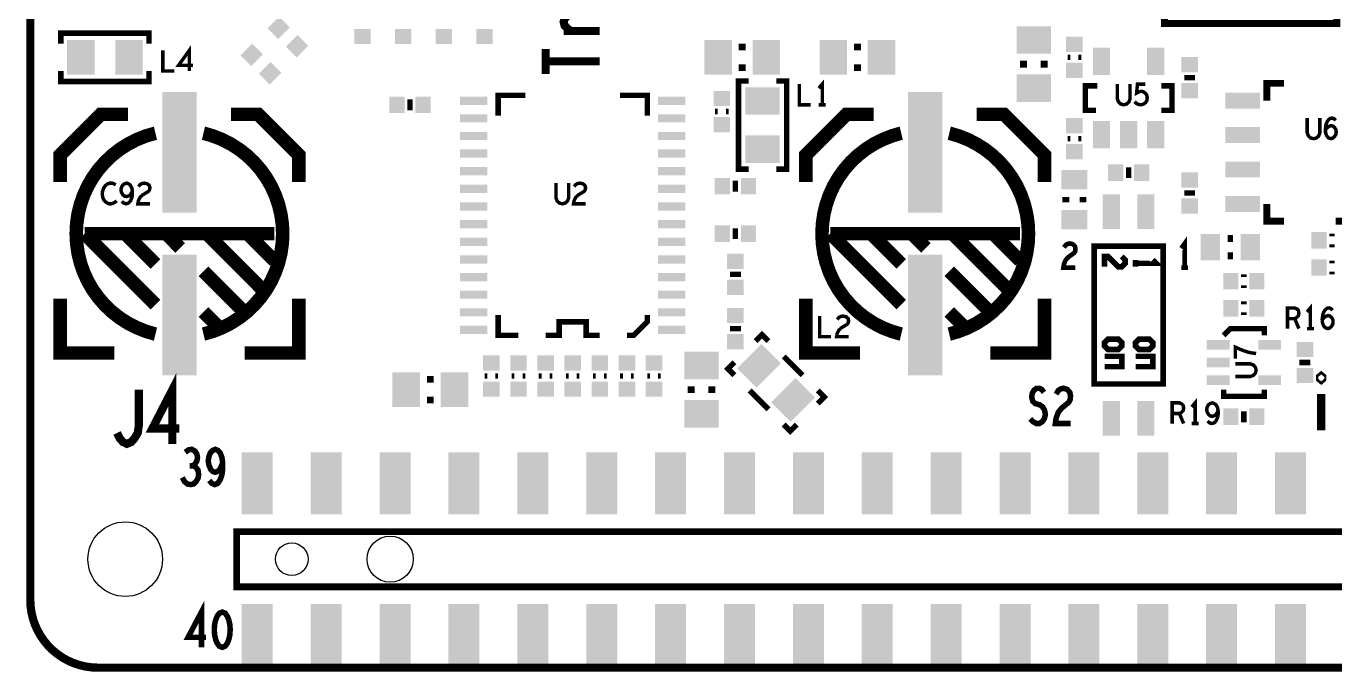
# Model space of a CAD drawing. Extents: x -0.2 to 77.2, y -0.2 to 57.8.
# Drawn here: x -0.15 to 48.1, y -0.15 to 23.65 of the extents above; entities that cross this region are included whole.
import ezdxf

# ---------------------------------------------------------------- set-up
doc = ezdxf.new("R2010")
doc.units = 0
doc.layers.get('0').update_dxf_attribs({"linetype": 'CONTINUOUS'})
for name, color, linetype in [('BOARD_ART', 7, 'CONTINUOUS'), ('PASTETOP_ART', 4, 'CONTINUOUS'), ('SILK_TOP_ART', 10, 'CONTINUOUS'), ('TRANSPORTPIDIGIII-1-4_DRL', 11, 'CONTINUOUS')]:
    doc.layers.add(name, color=color, linetype=linetype)

# ---------------------------------------------------------------- blocks, each defined once
blk = doc.blocks.new('RECTANGLE_76')
blk.add_solid([(0.635, 2.2225), (0.635, -2.2225), (-0.635, 2.2225), (-0.635, -2.2225)])
blk = doc.blocks.new('RECTANGLE_6')
blk.add_solid([(0.508, 0.635), (0.508, -0.635), (-0.508, 0.635), (-0.508, -0.635)])
blk = doc.blocks.new('RECTANGLE_69')
blk.add_solid([(0.508, 0.1524), (0.508, -0.1524), (-0.508, 0.1524), (-0.508, -0.1524)])
blk = doc.blocks.new('CUSTOM_29')
for points in [[(-0.413092, -0.01796), (-0.377172, 0.01796), (0.377172, -0.01796), (0.413092, 0.01796)], [(-0.377172, 0.01796), (0.01796, 0.413092), (0.413092, 0.01796), (0.01796, 0.413092)], [(-0.01796, -0.413092), (-0.413092, -0.01796), (-0.01796, -0.413092), (0.377172, -0.01796)]]:
    blk.add_solid(points)
blk = doc.blocks.new('RECTANGLE_13')
blk.add_solid([(0.3048, 0.2794), (0.3048, -0.2794), (-0.3048, 0.2794), (-0.3048, -0.2794)])
blk = doc.blocks.new('RECTANGLE_5')
blk.add_solid([(0.635, 0.508), (0.635, -0.508), (-0.635, 0.508), (-0.635, -0.508)])
blk = doc.blocks.new('RECTANGLE_78')
blk.add_solid([(0.4826, 0.3556), (0.4826, -0.3556), (-0.4826, 0.3556), (-0.4826, -0.3556)])
blk = doc.blocks.new('CUSTOM_66')
for points in [[(-0.628616, 0.089804), (0.089804, 0.808224), (0.808224, 0.089804), (0.089804, 0.808224)], [(-0.808224, -0.089804), (-0.628616, 0.089804), (0.628616, -0.089804), (0.808224, 0.089804)], [(-0.089804, -0.808224), (-0.808224, -0.089804), (-0.089804, -0.808224), (0.628616, -0.089804)]]:
    blk.add_solid(points)
blk = doc.blocks.new('RECTANGLE_80')
blk.add_solid([(0.4191, 0.1778), (0.4191, -0.1778), (-0.4191, 0.1778), (-0.4191, -0.1778)])
blk = doc.blocks.new('RECTANGLE_8')
blk.add_solid([(0.5715, 1.143), (0.5715, -1.143), (-0.5715, 1.143), (-0.5715, -1.143)])
blk = doc.blocks.new('RECTANGLE_12')
blk.add_solid([(0.2794, 0.3048), (0.2794, -0.3048), (-0.2794, 0.3048), (-0.2794, -0.3048)])
blk = doc.blocks.new('RECTANGLE_68')
blk.add_solid([(0.3175, 0.635), (0.3175, -0.635), (-0.3175, 0.635), (-0.3175, -0.635)])
blk = doc.blocks.new('RECTANGLE_72')
blk.add_solid([(0.635, 0.2921), (0.635, -0.2921), (-0.635, 0.2921), (-0.635, -0.2921)])
blk = doc.blocks.new('RECTANGLE_79')
blk.add_solid([(0.3556, 0.4826), (0.3556, -0.4826), (-0.3556, 0.4826), (-0.3556, -0.4826)])
blk = doc.blocks.new('RECTANGLE_21')
blk.add_solid([(0.3175, 0.508), (0.3175, -0.508), (-0.3175, 0.508), (-0.3175, -0.508)])
blk = doc.blocks.new('ROUND_9')
blk.add_circle((0, 0), 0.6)
blk = doc.blocks.new('ROUND_10')
blk.add_circle((0, 0), 0.85)
blk = doc.blocks.new('ROUND_11')
blk.add_circle((0, 0), 1.375)

msp = doc.modelspace()

# ---------------------------------------------------------------- linework, layer by layer
at = {"layer": 'BOARD_ART', "const_width": 0.3048}
for points in [[(0, 46.25), (0, 43.75), (0, 13.25), (0, 10.75)], [(0, 10.75), (0, 7.75), (0, 2.5)], [(2.5, 0), (72.5, 0)]]:
    msp.add_lwpolyline(points, dxfattribs=at)
msp.add_lwpolyline([(0, 2.5, 0.4142136), (2.5, 0)], format="xyb", dxfattribs=at)
at = {"layer": 'SILK_TOP_ART'}
for points, const_width in [([(41.825, 39.62), (41.825, 23.745), (48.175, 23.745), (48.175, 40.255), (45.635, 40.255), (45.635, 38.985), (44.365, 38.985), (44.365, 40.255), (42.46, 40.255), (41.825, 39.62)], 0.254), ([(19.9333, 23.47), (19.8, 23.57), (19.7, 23.67), (19.6667, 23.81), (19.7, 23.91), (19.8, 24.03)], 0.3), ([(1.1244, 23.008), (1.1244, 23.389), (4.3756, 23.389), (4.3756, 23.008)], 0.2032), ([(9.3248, 23.0748), (9.3232, 23.0732)], 0.2032), ([(9.6768, 23.4268), (9.6752, 23.4252)], 0.2032), ([(21, 23.47), (19.6667, 23.47)], 0.3), ([(4.8878, 22.754), (4.8878, 21.992), (5.3112, 21.992)], 0.127), ([(5.8615, 21.992), (5.8615, 22.754), (5.4699, 22.2079), (5.9991, 22.2079)], 0.127), ([(19, 21.89), (19, 22.81)], 0.3), ([(26.25, 22.754), (26.25, 23.008)], 0.254), ([(30.5, 22.754), (30.5, 23.008)], 0.254), ([(8.6768, 22.4268), (8.6752, 22.4252)], 0.2032), ([(19, 22.35), (21, 22.35)], 0.3), ([(26.25, 21.992), (26.25, 22.246)], 0.254), ([(30.5, 21.992), (30.5, 22.246)], 0.254), ([(36.492, 22.25), (36.746, 22.25)], 0.254), ([(37.254, 22.25), (37.508, 22.25)], 0.254), ([(38.25, 22.5), (38.35, 22.5)], 0.2032), ([(38.65, 22.5), (38.75, 22.5)], 0.2032), ([(4.3756, 21.992), (4.3756, 21.611), (1.1244, 21.611), (1.1244, 21.992)], 0.2032), ([(8.3248, 22.0748), (8.3232, 22.0732)], 0.2032), ([(26.492, 18.3744), (26.111, 18.3744), (26.111, 21.6256), (26.492, 21.6256)], 0.2032), ([(27.508, 21.6256), (27.889, 21.6256), (27.889, 18.3744), (27.508, 18.3744)], 0.2032), ([(42.95, 21.75), (42.55, 21.75)], 0.2032), ([(28.3558, 21.512), (28.3558, 20.75), (28.7792, 20.75)], 0.127), ([(29.2025, 20.75), (29.2025, 21.512), (29.0755, 21.3596)], 0.127), ([(39.3, 20.55), (38.9, 20.55), (38.9, 21.45), (39.35, 21.45)], 0.2), ([(40.0847, 21.512), (40.0847, 20.9659), (40.127, 20.8516), (40.2117, 20.7754), (40.3175, 20.75), (40.4233, 20.7754), (40.508, 20.8516), (40.5503, 20.9659), (40.5503, 21.512)], 0.127), ([(40.7197, 20.8643), (40.7832, 20.8008), (40.8572, 20.7627), (40.9525, 20.75), (41.0478, 20.7754), (41.1218, 20.8262), (41.1748, 20.9151), (41.1853, 21.0167), (41.1642, 21.1183), (41.1112, 21.1818), (41.0372, 21.2326), (40.9631, 21.2453), (40.889, 21.2326), (40.7938, 21.1818), (40.8255, 21.512), (41.1112, 21.512)], 0.127), ([(41.7, 20.55), (42.1, 20.55), (42.1, 21.45), (41.7, 21.45)], 0.2), ([(45.595, 20.905), (45.595, 21.54), (46.23, 21.54)], 0.254), ([(14, 20.55), (14, 20.95)], 0.2032), ([(17.25, 20.35), (17.25, 21.1), (18.25, 21.1)], 0.2032), ([(22.75, 20.35), (22.75, 21.1), (21.75, 21.1)], 0.2032), ([(29.0755, 20.75), (29.3295, 20.75)], 0.127), ([(1.1, 17.9), (1.1, 18.9), (2.6, 20.4), (3.6, 20.4)], 0.5), ([(9.9, 17.9), (9.9, 18.9), (8.4, 20.4), (7.4, 20.4)], 0.5), ([(25.25, 20.5), (25.35, 20.5)], 0.2032), ([(25.65, 20.5), (25.75, 20.5)], 0.2032), ([(28.6, 17.9), (28.6, 18.9), (30.1, 20.4), (31.1, 20.4)], 0.5), ([(37.4, 17.9), (37.4, 18.9), (35.9, 20.4), (34.9, 20.4)], 0.5), ([(47.0847, 20.262), (47.0847, 19.7159), (47.127, 19.6016), (47.2117, 19.5254), (47.3175, 19.5), (47.4233, 19.5254), (47.508, 19.6016), (47.5503, 19.7159), (47.5503, 20.262)], 0.127), ([(47.7514, 19.8175), (47.8255, 19.9064), (47.889, 19.9572), (47.9737, 19.9826), (48.0478, 19.9572), (48.1007, 19.9064), (48.143, 19.8302), (48.1536, 19.7413), (48.143, 19.6651), (48.1007, 19.5889), (48.0372, 19.5254), (47.9631, 19.5), (47.8784, 19.5254), (47.8043, 19.6016), (47.762, 19.7159), (47.7514, 19.8429), (47.7726, 20.008), (47.8043, 20.0969), (47.8572, 20.1858), (47.9313, 20.2493), (48.0054, 20.262), (48.0795, 20.2366), (48.1324, 20.1731)], 0.127), ([(38.35, 19.5), (38.25, 19.5)], 0.2032), ([(38.75, 19.5), (38.65, 19.5)], 0.2032), ([(40.5, 18.05), (40.5, 18.45)], 0.2032), ([(3.1503, 17.7985), (3.0868, 17.8366), (3.0128, 17.862), (2.9281, 17.862), (2.8328, 17.8239), (2.7588, 17.7604), (2.7058, 17.6842), (2.6635, 17.5572), (2.6529, 17.4429), (2.6741, 17.3286), (2.7058, 17.2524), (2.7693, 17.1762), (2.8434, 17.1254), (2.9175, 17.1), (2.9916, 17.1), (3.0657, 17.1254), (3.1292, 17.1635), (3.1821, 17.2143)], 0.127), ([(3.3726, 17.1889), (3.4467, 17.1254), (3.5313, 17.1), (3.616, 17.1254), (3.6901, 17.2016), (3.743, 17.3159), (3.7642, 17.4302), (3.7642, 17.5699), (3.743, 17.6842), (3.6901, 17.7858), (3.6266, 17.8366), (3.5525, 17.862), (3.4678, 17.8366), (3.4043, 17.7858), (3.362, 17.7096), (3.3408, 17.608), (3.362, 17.5191), (3.4149, 17.4302), (3.4784, 17.3794), (3.5525, 17.3667), (3.6372, 17.3921), (3.7007, 17.4556), (3.7642, 17.5699)], 0.127), ([(3.9864, 17.735), (4.0499, 17.8112), (4.124, 17.8493), (4.2087, 17.862), (4.3145, 17.8366), (4.3886, 17.7731), (4.4098, 17.6969), (4.3992, 17.6207), (4.3568, 17.5572), (4.1452, 17.4302), (4.0499, 17.3413), (3.9864, 17.2143), (3.9652, 17.1), (4.4098, 17.1)], 0.127), ([(19.3847, 17.862), (19.3847, 17.3159), (19.427, 17.2016), (19.5117, 17.1254), (19.6175, 17.1), (19.7233, 17.1254), (19.808, 17.2016), (19.8503, 17.3159), (19.8503, 17.862)], 0.127), ([(20.0514, 17.735), (20.1149, 17.8112), (20.189, 17.8493), (20.2737, 17.862), (20.3795, 17.8366), (20.4536, 17.7731), (20.4748, 17.6969), (20.4642, 17.6207), (20.4218, 17.5572), (20.2102, 17.4302), (20.1149, 17.3413), (20.0514, 17.2143), (20.0302, 17.1), (20.4748, 17.1)], 0.127), ([(26, 17.55), (26, 17.95)], 0.2032), ([(49.405, 17.73), (49.405, 17.095), (48.77, 16.46), (48.135, 16.46)], 0.254), ([(42.55, 17.5), (42.95, 17.5)], 0.2032), ([(38.3095, 17.25), (38.0555, 17.25)], 0.2032), ([(38.9445, 17.25), (38.6905, 17.25)], 0.2032), ([(46.23, 16.46), (45.595, 16.46), (45.595, 17.095)], 0.254), ([(2, 16), (4.6151, 13.3849)], 0.5), ([(9, 16), (2, 16)], 0.5), ([(3.5, 16), (4.6151, 14.8849)], 0.5), ([(5, 16), (5.5276, 15.4724)], 0.5), ([(6.5, 16), (8.5, 14)], 0.5), ([(8, 16), (9, 15)], 0.5), ([(26, 15.8), (26, 16.2)], 0.2032), ([(29.5, 16), (32.1151, 13.3849)], 0.5), ([(36.5, 16), (29.5, 16)], 0.5), ([(31, 16), (32.1151, 14.8849)], 0.5), ([(32.5, 16), (33.0276, 15.4724)], 0.5), ([(34, 16), (36, 14)], 0.5), ([(35.5, 16), (36.5, 15)], 0.5), ([(44.25, 15.6905), (44.25, 15.9445)], 0.2032), ([(48, 15.9), (48, 16)], 0.2032), ([(38.1164, 15.4908), (38.1799, 15.5797), (38.254, 15.6242), (38.3387, 15.639), (38.4445, 15.6094), (38.5186, 15.5353), (38.5398, 15.4464), (38.5292, 15.3575), (38.4868, 15.2834), (38.2752, 15.1352), (38.1799, 15.0315), (38.1164, 14.8833), (38.0952, 14.75), (38.5398, 14.75)], 0.17), ([(41.77, 15.54), (39.23, 15.54), (39.23, 10.46), (41.77, 10.46), (41.77, 15.54)], 0.2032), ([(42.5675, 14.75), (42.5675, 15.639), (42.4405, 15.4612)], 0.17), ([(48, 15.5), (48, 15.6)], 0.2032), ([(40.246, 15.159), (40.373, 15.032), (40.373, 14.905), (40.246, 14.778), (40.119, 14.778), (39.738, 15.159), (39.611, 15.159), (39.611, 14.778)], 0.2032), ([(40.754, 15.032), (40.754, 14.778)], 0.2032), ([(41.389, 15.032), (41.516, 14.905), (40.754, 14.905)], 0.2032), ([(44.25, 15.0555), (44.25, 15.3095)], 0.2032), ([(48, 14.9), (48, 15)], 0.2032), ([(6.3849, 14.6151), (7.8, 13.2)], 0.5), ([(26.2, 14.5), (25.8, 14.5)], 0.2032), ([(33.8849, 14.6151), (35.3, 13.2)], 0.5), ([(42.4405, 14.75), (42.6945, 14.75)], 0.17), ([(44.75, 14.4), (44.75, 14.5)], 0.2032), ([(48, 14.5), (48, 14.6)], 0.2032), ([(44.75, 14), (44.75, 14.1)], 0.2032), ([(1.1, 13.6), (1.1, 11.6), (3.1, 11.6)], 0.5), ([(9.9, 13.6), (9.9, 11.6), (7.9, 11.6)], 0.5), ([(28.6, 13.6), (28.6, 11.6), (30.6, 11.6)], 0.5), ([(37.4, 13.6), (37.4, 11.6), (35.4, 11.6)], 0.5), ([(44.75, 13.4), (44.75, 13.5)], 0.2032), ([(6.3849, 13.1151), (6.9, 12.6)], 0.5), ([(17.25, 13), (17.25, 12.25), (18, 12.25)], 0.2032), ([(22, 12.25), (22.25, 12.25), (22.75, 12.75), (22.75, 13)], 0.2032), ([(33.8849, 13.1151), (34.4, 12.6)], 0.5), ([(44.75, 13), (44.75, 13.1)], 0.2032), ([(46.3558, 12.5), (46.3558, 13.262), (46.6204, 13.262), (46.7051, 13.2239), (46.758, 13.1731), (46.7792, 13.0715), (46.758, 12.9699), (46.6945, 12.9064), (46.6204, 12.8683), (46.3558, 12.8683)], 0.127), ([(47.2025, 12.5), (47.2025, 13.262), (47.0755, 13.1096)], 0.127), ([(47.6364, 12.8175), (47.7105, 12.9064), (47.774, 12.9572), (47.8587, 12.9826), (47.9328, 12.9572), (47.9857, 12.9064), (48.028, 12.8302), (48.0386, 12.7413), (48.028, 12.6651), (47.9857, 12.5889), (47.9222, 12.5254), (47.8481, 12.5), (47.7634, 12.5254), (47.6893, 12.6016), (47.647, 12.7159), (47.6364, 12.8429), (47.6576, 13.008), (47.6893, 13.0969), (47.7422, 13.1858), (47.8163, 13.2493), (47.8904, 13.262), (47.9645, 13.2366), (48.0174, 13.1731)], 0.127), ([(19, 12.25), (19.5, 12.25), (19.5, 12.75), (20.5, 12.75), (20.5, 12.25), (21, 12.25)], 0.2032), ([(25.8, 12.5), (26.2, 12.5)], 0.2032), ([(29.1058, 12.962), (29.1058, 12.2), (29.5292, 12.2)], 0.127), ([(29.7514, 12.835), (29.8149, 12.9112), (29.889, 12.9493), (29.9737, 12.962), (30.0795, 12.9366), (30.1536, 12.8731), (30.1748, 12.7969), (30.1642, 12.7207), (30.1218, 12.6572), (29.9102, 12.5302), (29.8149, 12.4413), (29.7514, 12.3143), (29.7302, 12.2), (30.1748, 12.2)], 0.127), ([(44, 12.25), (44.25, 12.5), (45.5, 12.5), (45.5, 12.25)], 0.2), ([(46.6204, 12.8683), (46.7792, 12.5)], 0.127), ([(47.0755, 12.5), (47.3295, 12.5)], 0.127), ([(26.7393, 12.0383), (26.9791, 12.2781), (27.2189, 12.0383)], 0.2032), ([(39.738, 12.111), (40.119, 12.111), (40.246, 11.984), (40.246, 11.857), (40.119, 11.73), (39.738, 11.73), (39.611, 11.857), (39.611, 11.984), (39.738, 12.111)], 0.2032), ([(41.262, 12.111), (40.881, 12.111), (40.754, 11.984), (40.754, 11.857), (40.881, 11.73), (41.262, 11.73), (41.389, 11.857), (41.389, 11.984), (41.262, 12.111)], 0.2032), ([(45.2, 11.5813), (45.0349, 11.6025), (44.8952, 11.6343), (44.7682, 11.6766), (44.6285, 11.7295), (44.438, 11.8142), (44.438, 11.3908)], 0.127), ([(25.9617, 10.7811), (25.7219, 11.0209), (25.9617, 11.2607)], 0.2032), ([(27.7811, 11.4761), (28.4761, 10.7811)], 0.2032), ([(39.611, 11.476), (40.246, 11.476), (40.246, 11.095), (39.611, 11.095)], 0.2032), ([(40.754, 11.476), (41.389, 11.476), (41.389, 11.095), (40.754, 11.095)], 0.2032), ([(44.438, 10.7347), (44.9841, 10.7347), (45.0984, 10.777), (45.1746, 10.8617), (45.2, 10.9675), (45.1746, 11.0733), (45.0984, 11.158), (44.9841, 11.2003), (44.438, 11.2003)], 0.127), ([(47.2, 11.25), (46.8, 11.25)], 0.2032), ([(5.24, 8.25), (5.24, 10.25), (4.5, 8.8167), (5.5, 8.8167)], 0.3), ([(14.75, 10.504), (14.75, 10.758)], 0.254), ([(16.75, 10.75), (16.85, 10.75)], 0.2032), ([(17.15, 10.75), (17.25, 10.75)], 0.2032), ([(17.75, 10.75), (17.85, 10.75)], 0.2032), ([(18.15, 10.75), (18.25, 10.75)], 0.2032), ([(18.75, 10.75), (18.85, 10.75)], 0.2032), ([(19.15, 10.75), (19.25, 10.75)], 0.2032), ([(19.75, 10.75), (19.85, 10.75)], 0.2032), ([(20.15, 10.75), (20.25, 10.75)], 0.2032), ([(20.75, 10.75), (20.85, 10.75)], 0.2032), ([(21.15, 10.75), (21.25, 10.75)], 0.2032), ([(21.75, 10.75), (21.85, 10.75)], 0.2032), ([(22.15, 10.75), (22.25, 10.75)], 0.2032), ([(22.75, 10.75), (22.85, 10.75)], 0.2032), ([(23.15, 10.75), (23.25, 10.75)], 0.2032), ([(47.6, 10.6166), (47.56, 10.65), (47.56, 10.7167), (47.6, 10.75), (47.64, 10.7167), (47.64, 10.65), (47.6, 10.6166)], 0.3), ([(3.2, 8.65), (3.3, 8.45), (3.42, 8.3167), (3.56, 8.25), (3.72, 8.3167), (3.84, 8.45), (3.96, 8.65), (4, 8.9166), (4, 10.25)], 0.3), ([(24.496, 10.25), (24.242, 10.25)], 0.254), ([(25.258, 10.25), (25.004, 10.25)], 0.254), ([(27.2189, 9.5239), (26.5239, 10.2189)], 0.2032), ([(29.0383, 10.2189), (29.2781, 9.9791), (29.0383, 9.7393)], 0.2032), ([(36.87, 9.1733), (36.9767, 9.065), (37.0967, 9), (37.2033, 9), (37.31, 9.065), (37.39, 9.1733), (37.43, 9.325), (37.4033, 9.4766), (37.3367, 9.6067), (37.2167, 9.6933), (37.0567, 9.7367), (36.9633, 9.8233), (36.9233, 9.975), (36.95, 10.1267), (37.0167, 10.235), (37.11, 10.3), (37.2033, 10.3), (37.2967, 10.2567), (37.3767, 10.1483)], 0.2032), ([(37.8237, 10.0833), (37.9037, 10.2133), (37.997, 10.2783), (38.1037, 10.3), (38.237, 10.2567), (38.3303, 10.1483), (38.357, 10.0184), (38.3437, 9.8883), (38.2903, 9.78), (38.0237, 9.5633), (37.9037, 9.4117), (37.8237, 9.195), (37.797, 9), (38.357, 9)], 0.2032), ([(45.5, 10.25), (45.5, 10), (44, 10), (44, 10.25)], 0.2), ([(47.6, 10.0833), (47.6, 8.75)], 0.3), ([(14.75, 9.742), (14.75, 9.996)], 0.254), ([(42.1058, 9), (42.1058, 9.762), (42.3704, 9.762), (42.4551, 9.7239), (42.508, 9.6731), (42.5292, 9.5715), (42.508, 9.4699), (42.4445, 9.4064), (42.3704, 9.3683), (42.1058, 9.3683)], 0.127), ([(42.9525, 9), (42.9525, 9.762), (42.8255, 9.6096)], 0.127), ([(43.4076, 9.0889), (43.4817, 9.0254), (43.5663, 9), (43.651, 9.0254), (43.7251, 9.1016), (43.778, 9.2159), (43.7992, 9.3302), (43.7992, 9.4699), (43.778, 9.5842), (43.7251, 9.6858), (43.6616, 9.7366), (43.5875, 9.762), (43.5028, 9.7366), (43.4393, 9.6858), (43.397, 9.6096), (43.3758, 9.508), (43.397, 9.4191), (43.4499, 9.3302), (43.5134, 9.2794), (43.5875, 9.2667), (43.6722, 9.2921), (43.7357, 9.3556), (43.7992, 9.4699)], 0.127), ([(42.3704, 9.3683), (42.5292, 9)], 0.127), ([(44.75, 9.45), (44.75, 9.05)], 0.2032), ([(28.2607, 8.9617), (28.0209, 8.7219), (27.7811, 8.9617)], 0.2032), ([(42.8255, 9), (43.0795, 9)], 0.127), ([(5.9933, 7.4433), (6.0733, 7.5083), (6.14, 7.6166), (6.1667, 7.7467), (6.14, 7.8767), (6.0733, 7.985), (5.9533, 8.05), (5.8333, 8.0283), (5.7133, 7.9417)], 0.2032), ([(6.6003, 6.9016), (6.6937, 6.7933), (6.8003, 6.75), (6.907, 6.7933), (7.0003, 6.9233), (7.067, 7.1183), (7.0937, 7.3133), (7.0937, 7.5517), (7.067, 7.7467), (7.0003, 7.92), (6.9203, 8.0067), (6.827, 8.05), (6.7203, 8.0067), (6.6403, 7.92), (6.587, 7.79), (6.5603, 7.6166), (6.587, 7.465), (6.6537, 7.3133), (6.7337, 7.2266), (6.827, 7.205), (6.9337, 7.2483), (7.0137, 7.3567), (7.0937, 7.5517)], 0.2032), ([(5.6067, 7.01), (5.6867, 6.8583), (5.7933, 6.7717), (5.9133, 6.75), (6.02, 6.7717), (6.1267, 6.88), (6.1933, 7.01), (6.2067, 7.14), (6.18, 7.2916), (6.0867, 7.4), (5.9933, 7.4433), (5.8733, 7.4433)], 0.2032), ([(7.608, 5.016), (7.608, 2.984), (56.884, 2.984), (57.392, 3.492), (57.392, 5.016), (7.608, 5.016)], 0.254), ([(6.31, 0.75), (6.31, 2.05), (5.8167, 1.1183), (6.4833, 1.1183)], 0.2032), ([(7.077, 2.05), (6.9703, 2.0067), (6.8903, 1.8983), (6.837, 1.7684), (6.797, 1.595), (6.7837, 1.4), (6.797, 1.205), (6.837, 1.0316), (6.8903, 0.9016), (6.9703, 0.7933), (7.077, 0.75), (7.1837, 0.7933), (7.2637, 0.9016), (7.317, 1.0316), (7.357, 1.205), (7.3703, 1.4), (7.357, 1.595), (7.317, 1.7684), (7.2637, 1.8983), (7.1837, 2.0067), (7.077, 2.05)], 0.2032)]:
    msp.add_lwpolyline(points, dxfattribs=dict(at, const_width=const_width))
at = {"layer": 'SILK_TOP_ART', "const_width": 0.5}
for points in [[(4.6151, 19.7037, 0.3470716), (1.6921, 16)], [(9.3079, 16, 0.3470716), (6.3849, 19.7037)], [(32.1151, 19.7037, 0.3470716), (29.1921, 16)], [(36.8079, 16, 0.3470716), (33.8849, 19.7037)], [(1.6921, 16, 0.3470716), (4.6151, 12.2963)], [(6.3849, 12.2963, 0.3470716), (9.3079, 16)], [(29.1921, 16, 0.3470716), (32.1151, 12.2963)], [(33.8849, 12.2963, 0.3470716), (36.8079, 16)]]:
    msp.add_lwpolyline(points, format="xyb", dxfattribs=at)

# ---------------------------------------------------------------- block references
at = {"layer": 'PASTETOP_ART'}
for name, p in [('CUSTOM_29', (9.1606, 23.5894)), ('RECTANGLE_5', (37, 23.139)), ('CUSTOM_29', (9.8394, 22.9106)), ('RECTANGLE_13', (12.25, 23.27)), ('RECTANGLE_13', (13.75, 23.27)), ('RECTANGLE_13', (15.25, 23.27)), ('RECTANGLE_13', (16.75, 23.27)), ('RECTANGLE_13', (38.5, 22.98)), ('RECTANGLE_6', (1.861, 22.5)), ('RECTANGLE_6', (3.639, 22.5)), ('CUSTOM_29', (8.1606, 22.5894)), ('RECTANGLE_6', (25.361, 22.5)), ('RECTANGLE_6', (27.139, 22.5)), ('RECTANGLE_6', (29.611, 22.5)), ('RECTANGLE_6', (31.389, 22.5)), ('RECTANGLE_21', (39.5, 22.35)), ('RECTANGLE_21', (41.5, 22.35)), ('CUSTOM_29', (8.8394, 21.9106)), ('RECTANGLE_13', (38.5, 22.02)), ('RECTANGLE_13', (42.75, 22.23)), ('RECTANGLE_5', (37, 21.361)), ('RECTANGLE_13', (25.5, 20.98)), ('RECTANGLE_5', (27, 20.889)), ('RECTANGLE_13', (42.75, 21.27)), ('RECTANGLE_76', (5.5, 19)), ('RECTANGLE_12', (13.52, 20.75)), ('RECTANGLE_12', (14.48, 20.75)), ('RECTANGLE_69', (16.35, 20.9)), ('RECTANGLE_69', (23.65, 20.9)), ('RECTANGLE_76', (33, 19)), ('RECTANGLE_72', (44.706, 20.905)), ('RECTANGLE_69', (16.35, 20.25)), ('RECTANGLE_69', (23.65, 20.25)), ('RECTANGLE_13', (25.5, 20.02)), ('RECTANGLE_13', (38.5, 19.98)), ('RECTANGLE_21', (39.5, 19.65)), ('RECTANGLE_21', (40.5, 19.65)), ('RECTANGLE_21', (41.5, 19.65)), ('RECTANGLE_72', (44.706, 19.635)), ('RECTANGLE_69', (16.35, 19.6)), ('RECTANGLE_69', (23.65, 19.6)), ('RECTANGLE_5', (27, 19.111)), ('RECTANGLE_69', (16.35, 18.95)), ('RECTANGLE_69', (23.65, 18.95)), ('RECTANGLE_13', (38.5, 19.02)), ('RECTANGLE_69', (16.35, 18.3)), ('RECTANGLE_69', (23.65, 18.3)), ('RECTANGLE_78', (38.5, 17.9866)), ('RECTANGLE_12', (40.02, 18.25)), ('RECTANGLE_12', (40.98, 18.25)), ('RECTANGLE_72', (44.706, 18.365)), ('RECTANGLE_12', (25.52, 17.75)), ('RECTANGLE_12', (26.48, 17.75)), ('RECTANGLE_13', (42.75, 17.98)), ('RECTANGLE_69', (16.35, 17.65)), ('RECTANGLE_69', (23.65, 17.65)), ('RECTANGLE_68', (39.865, 16.81)), ('RECTANGLE_68', (41.135, 16.81)), ('RECTANGLE_72', (44.706, 17.095)), ('RECTANGLE_69', (16.35, 17)), ('RECTANGLE_69', (23.65, 17)), ('RECTANGLE_13', (42.75, 17.02)), ('RECTANGLE_69', (16.35, 16.35)), ('RECTANGLE_69', (23.65, 16.35)), ('RECTANGLE_78', (38.5, 16.5134)), ('RECTANGLE_12', (25.52, 16)), ('RECTANGLE_12', (26.48, 16)), ('RECTANGLE_79', (43.5134, 15.5)), ('RECTANGLE_79', (44.9866, 15.5)), ('RECTANGLE_12', (47.52, 15.75)), ('RECTANGLE_69', (16.35, 15.7)), ('RECTANGLE_69', (23.65, 15.7)), ('RECTANGLE_76', (5.5, 13)), ('RECTANGLE_69', (16.35, 15.05)), ('RECTANGLE_69', (23.65, 15.05)), ('RECTANGLE_13', (26, 14.98)), ('RECTANGLE_76', (33, 13)), ('RECTANGLE_12', (47.52, 14.75)), ('RECTANGLE_69', (16.35, 14.4)), ('RECTANGLE_69', (23.65, 14.4)), ('RECTANGLE_12', (44.27, 14.25)), ('RECTANGLE_12', (45.23, 14.25)), ('RECTANGLE_13', (26, 14.02)), ('RECTANGLE_69', (16.35, 13.75)), ('RECTANGLE_69', (23.65, 13.75)), ('RECTANGLE_12', (44.27, 13.25)), ('RECTANGLE_12', (45.23, 13.25)), ('RECTANGLE_69', (16.35, 13.1)), ('RECTANGLE_69', (23.65, 13.1)), ('RECTANGLE_13', (26, 12.98)), ('RECTANGLE_69', (16.35, 12.45)), ('RECTANGLE_69', (23.65, 12.45)), ('RECTANGLE_13', (26, 12.02)), ('RECTANGLE_80', (43.8, 11.9)), ('RECTANGLE_80', (45.7, 11.9)), ('RECTANGLE_5', (24.75, 11.139)), ('CUSTOM_66', (26.8714, 11.1286)), ('RECTANGLE_13', (47, 11.73)), ('RECTANGLE_13', (17, 11.23)), ('RECTANGLE_13', (18, 11.23)), ('RECTANGLE_13', (19, 11.23)), ('RECTANGLE_13', (20, 11.23)), ('RECTANGLE_13', (21, 11.23)), ('RECTANGLE_13', (22, 11.23)), ('RECTANGLE_13', (23, 11.23)), ('RECTANGLE_80', (43.8, 11.25)), ('RECTANGLE_6', (13.861, 10.25)), ('RECTANGLE_6', (15.639, 10.25)), ('CUSTOM_66', (28.1286, 9.8714)), ('RECTANGLE_80', (43.8, 10.6)), ('RECTANGLE_80', (45.7, 10.6)), ('RECTANGLE_13', (47, 10.77)), ('RECTANGLE_13', (17, 10.27)), ('RECTANGLE_13', (18, 10.27)), ('RECTANGLE_13', (19, 10.27)), ('RECTANGLE_13', (20, 10.27)), ('RECTANGLE_13', (21, 10.27)), ('RECTANGLE_13', (22, 10.27)), ('RECTANGLE_13', (23, 10.27)), ('RECTANGLE_5', (24.75, 9.361)), ('RECTANGLE_68', (39.865, 9.19)), ('RECTANGLE_68', (41.135, 9.19)), ('RECTANGLE_12', (44.27, 9.25)), ('RECTANGLE_12', (45.23, 9.25)), ('RECTANGLE_8', (8.37, 6.794)), ('RECTANGLE_8', (10.91, 6.794)), ('RECTANGLE_8', (13.45, 6.794)), ('RECTANGLE_8', (15.99, 6.794)), ('RECTANGLE_8', (18.53, 6.794)), ('RECTANGLE_8', (21.07, 6.794)), ('RECTANGLE_8', (23.61, 6.794)), ('RECTANGLE_8', (26.15, 6.794)), ('RECTANGLE_8', (28.69, 6.794)), ('RECTANGLE_8', (31.23, 6.794)), ('RECTANGLE_8', (33.77, 6.794)), ('RECTANGLE_8', (36.31, 6.794)), ('RECTANGLE_8', (38.85, 6.794)), ('RECTANGLE_8', (41.39, 6.794)), ('RECTANGLE_8', (43.93, 6.794)), ('RECTANGLE_8', (46.47, 6.794)), ('RECTANGLE_8', (8.37, 1.206)), ('RECTANGLE_8', (10.91, 1.206)), ('RECTANGLE_8', (13.45, 1.206)), ('RECTANGLE_8', (15.99, 1.206)), ('RECTANGLE_8', (18.53, 1.206)), ('RECTANGLE_8', (21.07, 1.206)), ('RECTANGLE_8', (23.61, 1.206)), ('RECTANGLE_8', (26.15, 1.206)), ('RECTANGLE_8', (28.69, 1.206)), ('RECTANGLE_8', (31.23, 1.206)), ('RECTANGLE_8', (33.77, 1.206)), ('RECTANGLE_8', (36.31, 1.206)), ('RECTANGLE_8', (38.85, 1.206)), ('RECTANGLE_8', (41.39, 1.206)), ('RECTANGLE_8', (43.93, 1.206)), ('RECTANGLE_8', (46.47, 1.206))]:
    msp.add_blockref(name, p, dxfattribs=at)
at = {"layer": 'TRANSPORTPIDIGIII-1-4_DRL'}
for name, p in [('ROUND_11', (3.5, 4)), ('ROUND_10', (13.27, 4)), ('ROUND_9', (9.64, 4))]:
    msp.add_blockref(name, p, dxfattribs=at)

doc.saveas('drawing.dxf')
